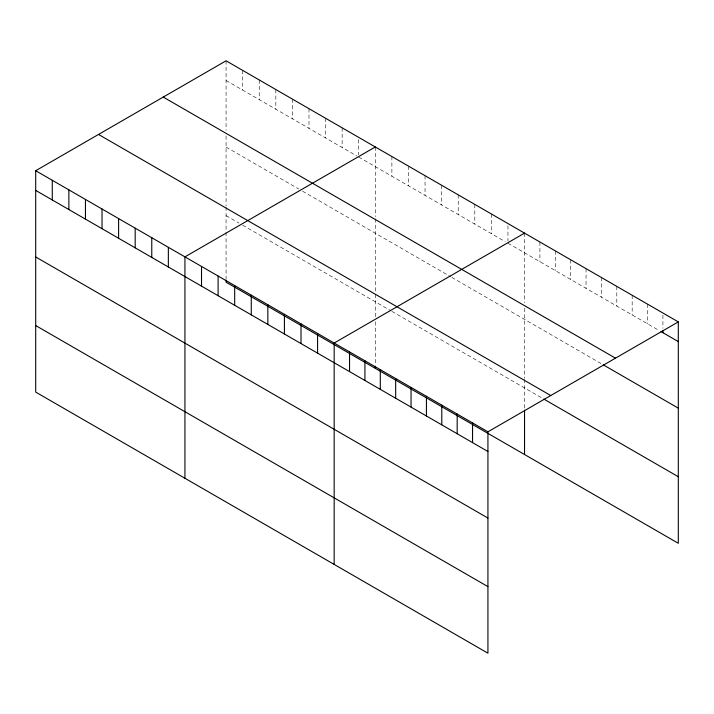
<?xml version="1.0" encoding="UTF-8"?>
<svg xmlns="http://www.w3.org/2000/svg" width="714" height="714" viewBox="0 0 714 714"><rect width="100%" height="100%" fill="white"/><g stroke="black" fill="none" stroke-linecap="round" stroke-linejoin="round"><path stroke-width="0.54" stroke-dasharray="3.57 2.68" d="M226.07 60.806L226.07 130.412M226.07 80.495L356.884 156.018M358.723 157.08L505.2 241.644M507.957 243.242L659.084 330.493M226.07 147.057L298.845 189.076M302.531 191.2L450.846 276.827M451.766 277.362L601.42 363.765M226.07 215.637L238.967 223.08M242.653 225.205L390.969 310.831M391.888 311.366L542.801 398.492M662.922 315.204L662.922 328.333M647.544 304.137L647.544 323.835M632.176 295.266L632.176 314.954M616.798 286.385L616.798 306.074M601.42 277.505L601.42 297.202M586.042 268.634L586.042 288.322M570.673 259.753L570.673 279.442M555.296 250.882L555.296 270.57M539.918 242.001L539.918 261.69M524.54 233.121L524.54 302.736M524.54 308.278L524.54 378.313M524.54 379.384L524.54 409.033M507.957 225.74L507.957 241.055M491.375 213.977L491.375 233.665M474.801 204.4L474.801 224.098M458.218 194.833L458.218 214.521M441.636 185.256L441.636 204.945M425.053 175.68L425.053 195.377M408.47 166.112L408.47 185.801M391.888 156.536L391.888 176.224M375.305 146.968L375.305 216.574M375.305 218.796L375.305 293.222M375.305 294.293L375.305 317.328M375.305 321.764L375.305 365.024M358.723 139.578L358.723 154.893M342.14 127.815L342.14 147.503M325.566 118.247L325.566 137.936M308.983 108.671L308.983 128.359M292.401 99.094L292.401 118.792M275.818 89.527L275.818 109.215M259.236 79.95L259.236 99.639M242.653 70.374L242.653 90.071M226.07 135.963L226.07 205.989M226.07 207.06L226.07 231.166M226.07 232.273L226.07 278.871"/><path stroke-width="1.07" d="M35.7 170.717L487.93 431.809L487.93 653.194L35.7 392.102L35.7 170.717L226.07 60.806L678.3 321.898L678.3 543.283L226.07 282.191L226.07 279.977M375.305 146.968L184.935 256.87L184.935 478.264M524.54 233.121L334.17 343.032L334.17 564.426M487.93 431.809L678.3 321.898M661.003 331.599L678.3 341.587M163.247 97.077L615.477 358.169M603.339 364.872L678.3 408.149M98.523 134.446L550.753 395.538M543.765 399.046L678.3 476.729M35.7 190.406L487.93 451.498M35.7 256.969L487.93 518.061M35.7 325.548L487.93 586.631M662.922 330.52L662.922 332.706M524.54 410.139L524.54 454.515M472.552 422.929L472.552 442.618M457.174 414.049L457.174 433.746M441.796 405.177L441.796 424.866M426.428 396.297L426.428 415.985M411.05 387.416L411.05 407.114M395.672 378.545L395.672 398.233M380.294 369.665L380.294 389.353M375.305 366.139L375.305 368.353M364.925 360.784L364.925 380.482M349.548 351.913L349.548 371.601M317.587 333.465L317.587 353.153M301.005 323.888L301.005 343.577M284.422 314.312L284.422 334.009M267.839 304.744L267.839 324.433M251.266 295.168L251.266 314.856M234.683 285.591L234.683 305.289M218.1 276.023L218.1 295.712M201.518 266.447L201.518 286.135M168.352 247.303L168.352 266.991M151.77 237.726L151.77 257.415M135.187 228.159L135.187 247.847M118.604 218.582L118.604 238.271M102.031 209.006L102.031 228.694M85.448 199.438L85.448 219.127M68.865 189.862L68.865 209.55M52.283 180.285L52.283 199.982"/></g></svg>
